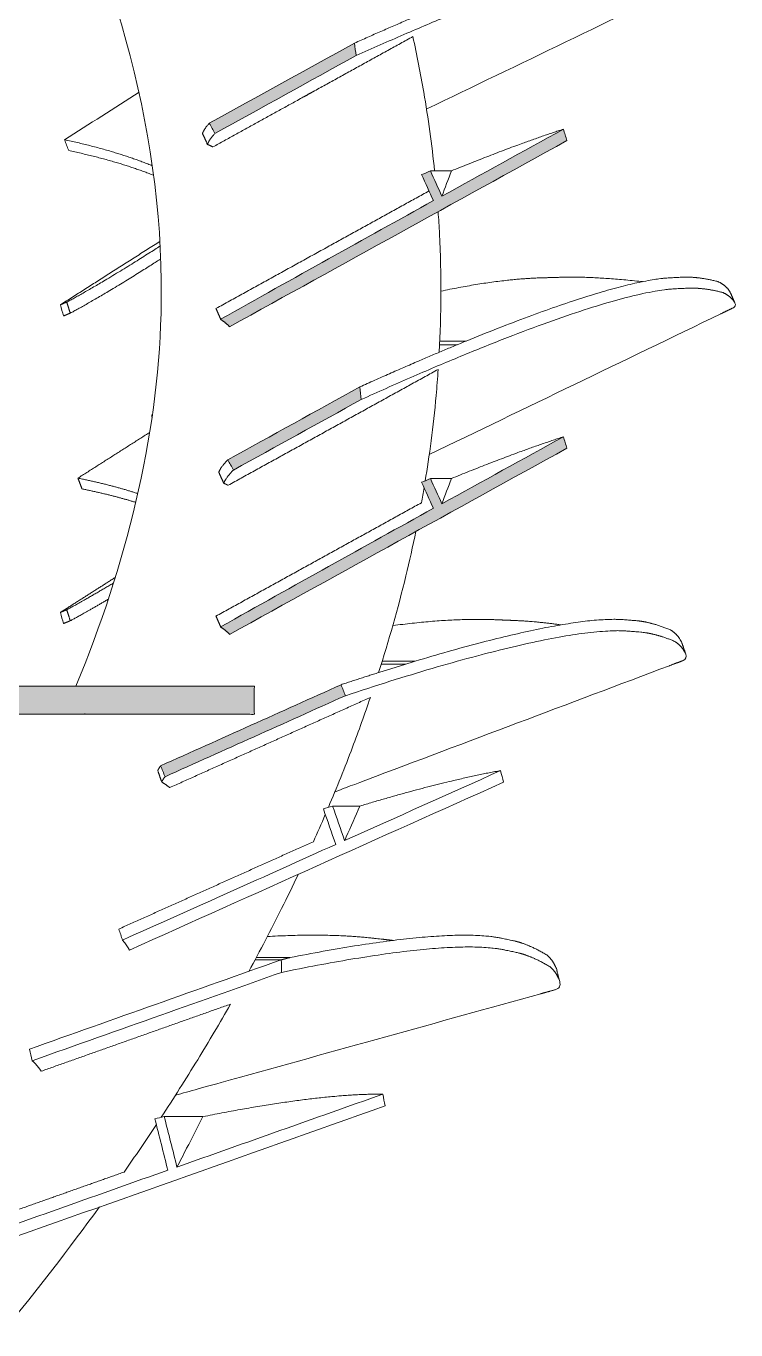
# Model space of a CAD drawing. Header units: metres. Extents: x -0.5 to 11.8, y -0.3 to 7.4.
# Drawn here: x 11.024 to 11.786, y 0.015 to 1.414 of the extents above; entities that cross this region are included whole.
import ezdxf

# ---------------------------------------------------------------- set-up
doc = ezdxf.new("R2010")
doc.units = ezdxf.units.M
doc.header["$MEASUREMENT"] = 0
doc.layers.add('ΣΧΕΔΙΑ', color=140, linetype='Continuous')

msp = doc.modelspace()

# ---------------------------------------------------------------- hatches: boundary and pattern name
at = {"layer": 'ΣΧΕΔΙΑ', "lineweight": 0}
h = msp.add_hatch(color=256, dxfattribs=at)
h.dxf.hatch_style = 1
edge = h.paths.add_edge_path()
edge.add_spline(control_points=[(11.37846680904634, 1.3822336770438), (11.3778806908397, 1.386688701727024), (11.37729457263305, 1.391143726410249), (11.37670845442641, 1.395598751093473)], knot_values=[1.351036650871181, 1.351036650871181, 1.351036650871181, 1.351036650871181, 2.351036650871181, 2.351036650871181, 2.351036650871181, 2.351036650871181], weights=[1, 1, 1, 1], degree=3, periodic=0)
edge.add_spline(control_points=[(11.37670845442641, 1.395598751093473), (11.32477623583312, 1.3669507562362), (11.27284489642492, 1.338302231164555), (11.22091355703106, 1.309653706100825)], knot_values=[1.173108524894443, 1.173108524894443, 1.173108524894443, 1.173108524894443, 1.351036650871181, 1.351036650871181, 1.351036650871181, 1.351036650871181], weights=[1, 1, 1, 1], degree=3, periodic=0)
edge.add_spline(control_points=[(11.22091355703106, 1.309653706100825), (11.2229066505618, 1.305974517247634), (11.22489974409255, 1.302295328394443), (11.2268928376233, 1.298616139541238)], knot_values=[0.1731085248944431, 0.1731085248944431, 0.1731085248944431, 0.1731085248944431, 1.173108524894443, 1.173108524894443, 1.173108524894443, 1.173108524894443], weights=[1, 1, 1, 1], degree=3, periodic=0)
edge.add_spline(control_points=[(11.2268928376233, 1.298616139541238), (11.27741749476418, 1.326488652042016), (11.32794215190536, 1.354361164542951), (11.37846680904632, 1.382233677043786)], knot_values=[0, 0, 0, 0, 0.173108524894443, 0.173108524894443, 0.173108524894443, 0.173108524894443], weights=[1, 1, 1, 1], degree=3, periodic=0)
h = msp.add_hatch(color=256, dxfattribs=at)
h.dxf.hatch_style = 1
edge = h.paths.add_edge_path()
edge.add_spline(control_points=[(11.47054550984386, 1.231369707712702), (11.46643579061804, 1.240411555073159), (11.46232607637677, 1.249453405046957), (11.45821636216472, 1.258495255036095)], knot_values=[0.00576110322543308, 0.00576110322543308, 0.00576110322543308, 0.00576110322543308, 0.03573315552466644, 0.03573315552466644, 0.03573315552466644, 0.03573315552466644], degree=3, periodic=0)
edge.add_spline(control_points=[(11.45821636216472, 1.258495255036095), (11.45505655341763, 1.257155265242169), (11.45189674467053, 1.255815275448242), (11.44873693592343, 1.254475285654316)], knot_values=[0, 0, 0, 0, 0.01029658563284063, 0.01029658563284063, 0.01029658563284063, 0.01029658563284063], degree=3, periodic=0)
edge.add_spline(control_points=[(11.44873693592343, 1.254475285654316), (11.45296288708795, 1.245177700829771), (11.45718883828342, 1.235880116021463), (11.46141479490015, 1.226582534055488)], knot_values=[0.004918368381946543, 0.004918368381946543, 0.004918368381946543, 0.004918368381946543, 0.03573315552466698, 0.03573315552466698, 0.03573315552466698, 0.03573315552466698], degree=3, periodic=0)
edge.add_spline(control_points=[(11.46141479490015, 1.226582534055488), (11.38687946891262, 1.185215275651757), (11.31224969915351, 1.144044525614845), (11.23309283090408, 1.099274949761778)], knot_values=[0.01407538201520431, 0.01407538201520431, 0.01407538201520431, 0.01407538201520431, 0.2697738347600219, 0.2697738347600219, 0.2697738347600219, 0.2697738347600219], degree=3, periodic=0)
edge.add_spline(control_points=[(11.23309283090408, 1.099274949761778), (11.23853929454115, 1.095670472670989), (11.24270653477719, 1.091328173358178)], knot_values=[3.022631635589621, 3.022631635589621, 3.022631635589621, 3.107950486791256, 3.107950486791256, 3.107950486791256], weights=[0.9974177304556873, 0.9965733178672359, 0.9965078341091123], degree=2, periodic=0)
edge.add_spline(control_points=[(11.24270653477718, 1.091328173358178), (11.36334637232527, 1.157881140253565), (11.48398620987339, 1.224434107148944), (11.60462604742007, 1.2909870740435)], knot_values=[0.2496799614352057, 0.2496799614352057, 0.2496799614352057, 0.2496799614352057, 0.66301930175491, 0.66301930175491, 0.66301930175491, 0.66301930175491], degree=3, periodic=0)
edge.add_spline(control_points=[(11.60462604742007, 1.2909870740435), (11.60339159726448, 1.295086454578616), (11.60215499111681, 1.299185188792109), (11.60090330951417, 1.303279364075408)], knot_values=[3.917707849129121e-06, 3.917707849129121e-06, 3.917707849129121e-06, 3.917707849129121e-06, 0.01285164698904951, 0.01285164698904951, 0.01285164698904951, 0.01285164698904951], degree=3, periodic=0)
edge.add_spline(control_points=[(11.60090330951417, 1.303279364075408), (11.55744819666081, 1.279312342772599), (11.51399660123263, 1.255341549617896), (11.47054550984386, 1.231369707712702)], knot_values=[0.2249463857290954, 0.2249463857290954, 0.2249463857290954, 0.2249463857290954, 0.3738213689448039, 0.3738213689448039, 0.3738213689448039, 0.3738213689448039], degree=3, periodic=0)
h = msp.add_hatch(color=256, dxfattribs=at)
h.dxf.hatch_style = 1
edge = h.paths.add_edge_path()
edge.add_spline(control_points=[(11.24687161433297, 0.9376377880212914), (11.29259335229924, 0.962860714511784), (11.33831509037751, 0.9880836410640654), (11.38403682845571, 1.013306567616311)], knot_values=[0, 0, 0, 0, 0.1566526738068449, 0.1566526738068449, 0.1566526738068449, 0.1566526738068449], weights=[1, 1, 1, 1], degree=3, periodic=0)
edge.add_spline(control_points=[(11.38403682845571, 1.013306567616311), (11.38349702862438, 1.017787186606675), (11.38295722879305, 1.022267805597032), (11.38241742896173, 1.026748424587389)], knot_values=[0.1566526738068449, 0.1566526738068449, 0.1566526738068449, 0.1566526738068449, 1.156652673806845, 1.156652673806845, 1.156652673806845, 1.156652673806845], weights=[1, 1, 1, 1], degree=3, periodic=0)
edge.add_spline(control_points=[(11.38241742896173, 1.026748424587389), (11.33519961489822, 1.000701058894826), (11.28798258575709, 0.9746532377029737), (11.2407655566538, 0.9486054165319899)], knot_values=[1.156652673806845, 1.156652673806845, 1.156652673806845, 1.156652673806845, 1.318428541808873, 1.318428541808873, 1.318428541808873, 1.318428541808873], weights=[1, 1, 1, 1], degree=3, periodic=0)
edge.add_spline(control_points=[(11.2407655566538, 0.9486054165319899), (11.24280090921351, 0.9449495403617476), (11.24483626177324, 0.9412936641915124), (11.24687161433296, 0.9376377880212772)], knot_values=[1.318428541808873, 1.318428541808873, 1.318428541808873, 1.318428541808873, 2.318428541808873, 2.318428541808873, 2.318428541808873, 2.318428541808873], weights=[1, 1, 1, 1], degree=3, periodic=0)
h = msp.add_hatch(color=256, dxfattribs=at)
h.dxf.hatch_style = 1
edge = h.paths.add_edge_path()
edge.add_spline(control_points=[(11.60462604742007, 0.9609870740435014), (11.60339159726445, 0.9650864545786106), (11.6021549911168, 0.9691851887920961), (11.60090330951418, 0.9732793640754025)], knot_values=[3.917707850275773e-06, 3.917707850275773e-06, 3.917707850275773e-06, 3.917707850275773e-06, 0.01285164698904721, 0.01285164698904721, 0.01285164698904721, 0.01285164698904721], degree=3, periodic=0)
edge.add_spline(control_points=[(11.60090330951418, 0.9732793640754025), (11.55744819666084, 0.9493123427726147), (11.51399660123266, 0.9253415496179116), (11.47054550984384, 0.9013697077126963)], knot_values=[0.2249463857290776, 0.2249463857290776, 0.2249463857290776, 0.2249463857290776, 0.3738213689447771, 0.3738213689447771, 0.3738213689447771, 0.3738213689447771], degree=3, periodic=0)
edge.add_spline(control_points=[(11.47054550984384, 0.9013697077126963), (11.46643579061805, 0.9104115550731535), (11.46232607637676, 0.9194534050469514), (11.45821636216472, 0.9284952550360899)], knot_values=[0.005761103225440269, 0.005761103225440269, 0.005761103225440269, 0.005761103225440269, 0.03573315552466667, 0.03573315552466667, 0.03573315552466667, 0.03573315552466667], degree=3, periodic=0)
edge.add_spline(control_points=[(11.45821636216472, 0.9284952550360899), (11.45505655341763, 0.9271552652421633), (11.45189674467053, 0.9258152754482367), (11.44873693592343, 0.9244752856543101)], knot_values=[0, 0, 0, 0, 0.01029658563284054, 0.01029658563284054, 0.01029658563284054, 0.01029658563284054], degree=3, periodic=0)
edge.add_spline(control_points=[(11.44873693592343, 0.9244752856543101), (11.45296288708795, 0.9151777008297728), (11.45718883828343, 0.9058801160214642), (11.46141479490015, 0.8965825340554829)], knot_values=[0.004918368381950519, 0.004918368381950519, 0.004918368381950519, 0.004918368381950519, 0.03573315552466894, 0.03573315552466894, 0.03573315552466894, 0.03573315552466894], degree=3, periodic=0)
edge.add_spline(control_points=[(11.46141479490015, 0.8965825340554829), (11.38687946891262, 0.8552152756517586), (11.31224969915352, 0.8140445256148396), (11.23309283090409, 0.7692749497617868)], knot_values=[0.01407538201518929, 0.01407538201518929, 0.01407538201518929, 0.01407538201518929, 0.2697738347600216, 0.2697738347600216, 0.2697738347600216, 0.2697738347600216], degree=3, periodic=0)
edge.add_spline(control_points=[(11.23309283090408, 0.7692749497617726), (11.23853929454111, 0.7656704726709833), (11.24270653477717, 0.76132817335818)], knot_values=[3.022631635589657, 3.022631635589657, 3.022631635589657, 3.107950486791275, 3.107950486791275, 3.107950486791275], weights=[0.9974177304556875, 0.9965733178672362, 0.9965078341091123], degree=2, periodic=0)
edge.add_spline(control_points=[(11.24270653477716, 0.76132817335818), (11.36334637232526, 0.8278811402535595), (11.48398620987338, 0.894434107148939), (11.60462604742007, 0.9609870740435014)], knot_values=[0.2496799614352055, 0.2496799614352055, 0.2496799614352055, 0.2496799614352055, 0.6630193017549194, 0.6630193017549194, 0.6630193017549194, 0.6630193017549194], degree=3, periodic=0)
h = msp.add_hatch(color=256, dxfattribs=at)
h.dxf.hatch_style = 1
edge = h.paths.add_edge_path()
edge.add_spline(control_points=[(11.26904531624788, 0.6756091252537573), (11.26904531624788, 0.6906091252537578), (11.26904531624788, 0.7056091252537584)], knot_values=[0.1037560211096162, 0.1037560211096162, 0.1037560211096162, 0.1337560211096162, 0.1337560211096162, 0.1337560211096162], degree=2, periodic=0)
edge.add_spline(control_points=[(11.26904531624788, 0.7056091252537584), (11.21716730569305, 0.7056091252537584), (11.16528929513822, 0.7056091252537584)], knot_values=[0, 0, 0, 0.1037560211096162, 0.1037560211096162, 0.1037560211096162], degree=2, periodic=0)
edge.add_spline(control_points=[(11.16528929513822, 0.7056091252537584), (11.12153043401014, 0.7056091252537513), (11.07777157288206, 0.7056091252537513)], knot_values=[1.178633121289483, 1.178633121289483, 1.178633121289483, 1.266150843545662, 1.266150843545662, 1.266150843545662], degree=2, periodic=0)
edge.add_spline(control_points=[(11.07777157288206, 0.7056091252537513), (11.007256793777, 0.7056091252537513), (10.93674201467194, 0.7056091252537584)], knot_values=[1.03760356307933, 1.03760356307933, 1.03760356307933, 1.178633121289484, 1.178633121289484, 1.178633121289484], degree=2, periodic=0)
edge.add_spline(control_points=[(10.93674201467194, 0.7056091252537584), (10.92924201467186, 0.7056091252537584), (10.92174201467179, 0.7056091252537584)], knot_values=[1.022603563079187, 1.022603563079187, 1.022603563079187, 1.03760356307933, 1.03760356307933, 1.03760356307933], degree=2, periodic=0)
edge.add_spline(control_points=[(10.92174201467179, 0.7056091252537584), (10.79385595457344, 0.7056091252537584), (10.6659698944751, 0.7056091252537584)], knot_values=[0.7668314428824439, 0.7668314428824439, 0.7668314428824439, 1.022603563079187, 1.022603563079187, 1.022603563079187], degree=2, periodic=0)
edge.add_spline(control_points=[(10.6659698944751, 0.7056091252537584), (10.6659698944751, 0.6906091252537578), (10.6659698944751, 0.6756091252537573)], knot_values=[0.736831442882444, 0.736831442882444, 0.736831442882444, 0.7668314428824439, 0.7668314428824439, 0.7668314428824439], degree=2, periodic=0)
edge.add_spline(control_points=[(10.66596989447509, 0.6756091252537573), (10.66600268967522, 0.6756091252537573), (10.66603514606174, 0.6756091252537644)], knot_values=[-2.176891262372062, -2.176891262372062, -2.176891262372062, -2.175518597762523, -2.175518597762523, -2.175518597762523], weights=[0.9638694354804681, 0.9640403150750858, 0.9642114593622592], degree=2, periodic=0)
edge.add_spline(control_points=[(10.6659698944751, 0.6756091252537573), (10.66771103754066, 0.6756091252537573), (10.66945218060623, 0.6756091252537573)], knot_values=[0.7333491567513117, 0.7333491567513117, 0.7333491567513117, 0.7368314428824441, 0.7368314428824441, 0.7368314428824441], degree=2, periodic=0)
edge.add_spline(control_points=[(10.66945218060623, 0.6756091252537573), (10.71929201909813, 0.6756091252537573), (10.76913185759003, 0.6756091252537573)], knot_values=[0.6336694797675093, 0.6336694797675093, 0.6336694797675093, 0.7333491567513118, 0.7333491567513118, 0.7333491567513118], degree=2, periodic=0)
edge.add_spline(control_points=[(10.76913185759003, 0.6756091252537573), (10.96721057636414, 0.6756091252537573), (11.16528929513824, 0.6756091252537573), (11.21716730569306, 0.6756091252537573), (11.26904531624788, 0.6756091252537573)], knot_values=[0.1337560211096162, 0.1337560211096162, 0.1337560211096162, 0.5299134586578897, 0.5299134586578897, 0.6336694797675091, 0.6336694797675091, 0.6336694797675091], degree=2, periodic=0)
h = msp.add_hatch(color=256, dxfattribs=at)
h.dxf.hatch_style = 1
edge = h.paths.add_edge_path()
edge.add_spline(control_points=[(11.17337584820041, 0.6085703388876382), (11.23689066356395, 0.6371018899760941), (11.30040547892752, 0.665633441064557), (11.36696652455477, 0.6955321508349499)], knot_values=[0, 0, 0, 0, 0.2088866453453126, 0.2088866453453126, 0.2088866453453126, 0.2088866453453126], weights=[1, 1, 1, 1], degree=3, periodic=0)
edge.add_spline(control_points=[(11.36696652455477, 0.6955321508349499), (11.3654123252202, 0.6994429090794583), (11.36385812588561, 0.7033536673239524), (11.36230392655103, 0.7072644255684466)], knot_values=[0.2088866453453126, 0.2088866453453126, 0.2088866453453126, 0.2088866453453126, 1.208886645345313, 1.208886645345313, 1.208886645345313, 1.208886645345313], weights=[1, 1, 1, 1], degree=3, periodic=0)
edge.add_spline(control_points=[(11.36230392655103, 0.7072644255684466), (11.29777300379096, 0.6782776692370973), (11.23324312699381, 0.6492901414291197), (11.16871325019665, 0.6203026136211349)], knot_values=[1.208886645345313, 1.208886645345313, 1.208886645345313, 1.208886645345313, 1.421111610678981, 1.421111610678981, 1.421111610678981, 1.421111610678981], weights=[1, 1, 1, 1], degree=3, periodic=0)
edge.add_spline(control_points=[(11.16871325019665, 0.6203026136211349), (11.17026744953125, 0.6163918553766408), (11.17182164886584, 0.6124810971321466), (11.17337584820042, 0.6085703388876524)], knot_values=[1.421111610678981, 1.421111610678981, 1.421111610678981, 1.421111610678981, 2.421111610678981, 2.421111610678981, 2.421111610678981, 2.421111610678981], weights=[1, 1, 1, 1], degree=3, periodic=0)

# ---------------------------------------------------------------- linework, layer by layer
for points, degree, knots in [([(11.07777157288143, 0.7056091252537584), (11.13146080362199, 0.8357142577981023), (11.21237508605888, 1.156400776329612), (11.12141673695177, 1.475523847591383), (11.03244367708742, 1.650143309588088)], 3, [4.06383112586437, 4.06383112586437, 4.06383112586437, 4.06383112586437, 4.475670749647875, 5.041514030450207, 5.041514030450207, 5.041514030450207, 5.041514030450207]), ([(11.43940148342422, 1.402597455326877), (11.4437117991671, 1.382799105402512), (11.45302541814544, 1.335017043235204), (11.45972015425803, 1.286759819733177), (11.46267907789455, 1.258495254805503)], 3, [7.982660709695881, 7.982660709695881, 7.982660709695881, 7.982660709695881, 8.043460606595644, 8.128701789559663, 8.128701789559663, 8.128701789559663, 8.128701789559663]), ([(11.37846680904632, 1.382233677043786), (11.32794215190536, 1.354361164542951), (11.27741749476418, 1.326488652042016), (11.2268928376233, 1.298616139541238), (11.22489974409255, 1.302295328394443), (11.2229066505618, 1.305974517247634), (11.22091355703106, 1.309653706100825), (11.27284489642492, 1.338302231164555), (11.32477623583312, 1.3669507562362), (11.37670845442641, 1.395598751093473), (11.37729457263305, 1.391143726410249), (11.3778806908397, 1.386688701727024), (11.37846680904634, 1.3822336770438)], 3, [0, 0, 0, 0, 0.173108524894443, 0.173108524894443, 0.173108524894443, 1.173108524894443, 1.173108524894443, 1.173108524894443, 1.351036650871181, 1.351036650871181, 1.351036650871181, 2.351036650871181, 2.351036650871181, 2.351036650871181, 2.351036650871181]), ([(11.22481061411253, 1.284215915977391), (11.27313232131245, 1.310873145619404), (11.32145402851237, 1.337530375261423), (11.32678003864037, 1.340468530456782), (11.33210604876837, 1.343406685652134)], 2, [0, 0, 0, 0.1114602872035464, 0.1114602872035464, 0.1237454205921485, 0.1237454205921485, 0.1237454205921485]), ([(11.46647883048134, 1.214890663868921), (11.46703627282241, 1.206868707605857), (11.47010699824401, 1.155425676176748), (11.46990988958391, 1.103828757742143), (11.46765680053943, 1.063972818526942)], 3, [8.172467452140797, 8.172467452140797, 8.172467452140797, 8.172467452140797, 8.196589019930098, 8.327053551845601, 8.327053551845601, 8.327053551845601, 8.327053551845601]), ([(11.46653445670433, 1.045565799235007), (11.46589638880461, 1.036241416470283), (11.46250763159787, 0.9937621538025709), (11.45694143735657, 0.9514835773015449), (11.45261165327446, 0.9261184489342043)], 3, [8.341931134717154, 8.341931134717154, 8.341931134717154, 8.341931134717154, 8.369972209140006, 8.469778110518039, 8.469778110518039, 8.469778110518039, 8.469778110518039]), ([(11.24687161433297, 0.9376377880212914), (11.29259335229924, 0.962860714511784), (11.33831509037751, 0.9880836410640654), (11.38403682845571, 1.013306567616311), (11.38349702862438, 1.017787186606675), (11.38295722879305, 1.022267805597032), (11.38241742896173, 1.026748424587389), (11.33519961489822, 1.000701058894826), (11.28798258575709, 0.9746532377029737), (11.2407655566538, 0.9486054165319899), (11.24280090921351, 0.9449495403617476), (11.24483626177324, 0.9412936641915124), (11.24687161433296, 0.9376377880212772)], 3, [0, 0, 0, 0, 0.1566526738068449, 0.1566526738068449, 0.1566526738068449, 1.156652673806845, 1.156652673806845, 1.156652673806845, 1.318428541808873, 1.318428541808873, 1.318428541808873, 2.318428541808873, 2.318428541808873, 2.318428541808873, 2.318428541808873]), ([(11.44254688911676, 0.8717690810839116), (11.43924713176804, 0.8557687296144394), (11.42779072547107, 0.8048046184339199), (11.41355548767825, 0.7545369009218277), (11.40260452404844, 0.7203649515432602)], 3, [8.517509410206298, 8.517509410206298, 8.517509410206298, 8.517509410206298, 8.566512635196046, 8.674166630063938, 8.674166630063938, 8.674166630063938, 8.674166630063938]), ([(11.22807713130392, 0.780859668332262), (11.28318627101024, 0.8112615390994193), (11.33829541071655, 0.8416634098665767), (11.33829541071655, 0.8416634098665696), (11.33829541071491, 0.8416634098656601)], 2, [0.0310098499472423, 0.0310098499472423, 0.0310098499472423, 0.1568874257947972, 0.1568874257947972, 0.1586936537244983, 0.1586936537244983, 0.1586936537244983]), ([(11.16528929513822, 0.7056091252537584), (11.21716730569305, 0.7056091252537584), (11.26904531624788, 0.7056091252537584), (11.26904531624788, 0.6906091252537578), (11.26904531624788, 0.6756091252537573), (11.21716730569306, 0.6756091252537573), (11.16528929513824, 0.6756091252537573), (10.91562959480667, 0.6756091252537573), (10.6659698944751, 0.6756091252537573), (10.6659698944751, 0.6906091252537578), (10.6659698944751, 0.7056091252537584), (10.91562959480666, 0.7056091252537584), (11.16528929513822, 0.7056091252537584)], 2, [0, 0, 0, 0.1037560211096162, 0.1037560211096162, 0.1337560211096162, 0.1337560211096162, 0.2375120422192356, 0.2375120422192356, 0.7368314428824441, 0.7368314428824441, 0.766831442882444, 0.766831442882444, 1.266150843545662, 1.266150843545662, 1.266150843545662]), ([(11.17337584820041, 0.6085703388876382), (11.23689066356395, 0.6371018899760941), (11.30040547892752, 0.665633441064557), (11.36696652455477, 0.6955321508349499), (11.3654123252202, 0.6994429090794583), (11.36385812588561, 0.7033536673239524), (11.36230392655103, 0.7072644255684466), (11.29777300379096, 0.6782776692370973), (11.23324312699381, 0.6492901414291197), (11.16871325019665, 0.6203026136211349), (11.17026744953125, 0.6163918553766408), (11.17182164886584, 0.6124810971321466), (11.17337584820042, 0.6085703388876524)], 3, [0, 0, 0, 0, 0.2088866453453126, 0.2088866453453126, 0.2088866453453126, 1.208886645345313, 1.208886645345313, 1.208886645345313, 1.421111610678981, 1.421111610678981, 1.421111610678981, 2.421111610678981, 2.421111610678981, 2.421111610678981, 2.421111610678981]), ([(11.3937836278654, 0.6936555487988585), (11.3876827621197, 0.6757124740525384), (11.37343211673376, 0.6360982544763729), (11.35772971181355, 0.5970421053382182), (11.34869073492987, 0.5757423266703157)], 3, [8.702295482923773, 8.702295482923773, 8.702295482923773, 8.702295482923773, 8.75915075559284, 8.828570689688265, 8.828570689688265, 8.828570689688265, 8.828570689688265]), ([(11.31646201858942, 0.5040370838200232), (11.31059338162112, 0.4916661531973645), (11.29350656335371, 0.4565996127317646), (11.2754224560594, 0.422033269991978), (11.26329295188769, 0.3998161248717338)], 3, [8.907191660826244, 8.907191660826244, 8.907191660826244, 8.907191660826244, 8.948266141637266, 9.024198731023782, 9.024198731023782, 9.024198731023782, 9.024198731023782]), ([(11.0309007479813, 0.3039812729077696), (11.02988206703126, 0.3081046100153984), (11.02886323812125, 0.3122279105824362), (11.02784426131095, 0.316351174589812), (11.11794541062584, 0.348291415707692), (11.20804655993942, 0.3802316568251172), (11.298147709253, 0.4121718979425353), (11.29826368332536, 0.4076852656717165), (11.29837965739771, 0.4031986334008835), (11.29849563147006, 0.3987120011300505), (11.2148059525619, 0.3690851856831401), (11.1257596948205, 0.3375620985024881), (11.0309007479813, 0.3039812729077696)], 3, [0, 0, 0, 0, 0.01274192208929898, 0.01274192208929898, 0.01274192208929898, 0.2995267712524934, 0.2995267712524934, 0.2995267712524934, 1.299526771252493, 1.299526771252493, 1.299526771252493, 1.58291073231649, 1.58291073231649, 1.58291073231649, 1.58291073231649]), ([(11.24363701777511, 0.36459867283547), (11.23221286056923, 0.3445680074630886), (11.20804628147064, 0.3037038386186381), (11.18262852203562, 0.2636173091889091), (11.16924663811666, 0.2432072414981405)], 3, [9.064528133403764, 9.064528133403764, 9.064528133403764, 9.064528133403764, 9.133702509253883, 9.206930961131706, 9.206930961131706, 9.206930961131706, 9.206930961131706])]:
    msp.add_open_spline(points, degree=degree, knots=knots, dxfattribs=at)
for points, weights, knots in [([(11.37846680904632, 1.382233677043793), (11.62169968132963, 1.491371598200089), (11.70296526578223, 1.495557047195582), (11.7094616126551, 1.495891630754862), (11.71595795952798, 1.496226214314149), (11.73289919354014, 1.497098744443065), (11.75426021327247, 1.491634884691592)], [0.9691651168570974, 0.9067975276395144, 1, 1, 1, 0.9703765480728925, 0.9489405088783456], [3.400840834519958, 3.400840834519958, 3.400840834519958, 3.799030591723751, 3.799030591723751, 3.856020894877937, 3.856020894877937, 3.948204940320386, 3.948204940320386, 3.948204940320386]), ([(11.46942454095082, 1.129492582832547), (11.53119785773654, 1.142492932179948), (11.57734924499603, 1.143787565607134), (11.58929119414086, 1.14412255979618), (11.60123314328573, 1.144457553985241), (11.63237546973214, 1.145331154958306), (11.68440154195034, 1.139869198597943)], [0.9554106478363544, 0.9692239191308376, 1, 1, 1, 0.9703765480728925, 0.9489405088783456], [3.66754566585636, 3.66754566585636, 3.66754566585636, 3.799030591723751, 3.799030591723751, 3.856020894877937, 3.856020894877937, 3.948204940320386, 3.948204940320386, 3.948204940320386]), ([(11.49661262639756, 1.075976215091984), (11.65517743231796, 1.140693332596364), (11.71516930806185, 1.143787165280294), (11.72166595157989, 1.144122202779997), (11.72816259509793, 1.144457240279706), (11.74510460270412, 1.145330954198712), (11.7664669974762, 1.139869198597943)], [0.948023538268141, 0.9294783702178694, 1, 1, 1, 0.9703765480728925, 0.9489405088783456], [3.497740401352496, 3.497740401352496, 3.497740401352496, 3.799030591723751, 3.799030591723751, 3.856020894877937, 3.856020894877937, 3.948204940320386, 3.948204940320386, 3.948204940320386]), ([(11.38403682845571, 1.013306567616311), (11.63685932484367, 1.127702976484002), (11.72047381637165, 1.132009402038328), (11.72697016324452, 1.132343985597608), (11.73346651011739, 1.132678569156887), (11.75040774412955, 1.13355109928581), (11.77176876386184, 1.128087239534338)], [0.972531959638043, 0.9043612400853105, 1, 1, 1, 0.9703765480728925, 0.9489405088783456], [3.390432261387531, 3.390432261387531, 3.390432261387531, 3.799030591723751, 3.799030591723751, 3.856020894877937, 3.856020894877937, 3.948204940320386, 3.948204940320386, 3.948204940320386]), ([(11.41806662875735, 0.7707759309212818), (11.4810968204403, 0.7789991001855795), (11.52744002395789, 0.7770648505674131), (11.53937509248731, 0.776566710603106), (11.55131016101677, 0.776068570638806), (11.57075055321784, 0.7752571772016452), (11.59821937792787, 0.771521465535038)], [0.9552842339186205, 0.9690826956138399, 1, 1, 1, 0.9812890180199494, 0.9658444296463256], [3.66694231536017, 3.66694231536017, 3.66694231536017, 3.799030591723751, 3.799030591723751, 3.856020894877937, 3.856020894877937, 3.914246857786178, 3.914246857786178, 3.914246857786178]), ([(11.44196560390322, 0.7325385328330611), (11.60533168912031, 0.7816642020711484), (11.66526005713828, 0.7770645422828366), (11.67174982327415, 0.7765664356712563), (11.67823958941003, 0.7760683290596759), (11.69516366211483, 0.7747693619886817), (11.71592659934546, 0.7660174231063763)], [0.948023538268141, 0.9294783702178694, 1, 1, 1, 0.9703765480728925, 0.9489405088783456], [3.497740401352496, 3.497740401352496, 3.497740401352496, 3.799030591723751, 3.799030591723751, 3.856020894877937, 3.856020894877937, 3.948204940320386, 3.948204940320386, 3.948204940320386]), ([(11.36696652455476, 0.6955321508349499), (11.59352755662935, 0.7706933680057161), (11.66955281212535, 0.7648526955409523), (11.6760422436313, 0.7643541422159856), (11.68253167513726, 0.763855588891019), (11.69945487519102, 0.7625554568766759), (11.72021626131109, 0.7538014473431431)], [0.9624631405621373, 0.9121951246550207, 1, 1, 1, 0.9703765480728925, 0.9489405088783456], [3.423901036579572, 3.423901036579572, 3.423901036579572, 3.799030591723751, 3.799030591723751, 3.856020894877937, 3.856020894877937, 3.948204940320386, 3.948204940320386, 3.948204940320386]), ([(11.28327181473944, 0.4372098122904475), (11.34863861471099, 0.4407647091368005), (11.395761708856, 0.4354966278764536), (11.40715413386982, 0.4342230226131605), (11.41854655888366, 0.4329494173498816)], [0.9546674163280842, 0.9683818081559499, 1, 1, 1], [3.663947907598057, 3.663947907598057, 3.663947907598057, 3.799030591723751, 3.799030591723751, 3.85378185024805, 3.85378185024805, 3.85378185024805]), ([(11.30753168971068, 0.4145426537833004), (11.47436207991881, 0.4477379950870599), (11.53358172005282, 0.435496413773329), (11.53999473658959, 0.4341707477742816), (11.54640775312635, 0.4328450817752412), (11.56313167751023, 0.4293879976091546), (11.58302263500493, 0.4174194014291785)], [0.948023538268141, 0.9294783702178694, 1, 1, 1, 0.9703765480728925, 0.9489405088783456], [3.497740401352496, 3.497740401352496, 3.497740401352496, 3.799030591723751, 3.799030591723751, 3.856020894877937, 3.856020894877937, 3.948204940320386, 3.948204940320386, 3.948204940320386]), ([(11.29849563147005, 0.3987120011300362), (11.47626922178231, 0.4354682060019783), (11.53683232647677, 0.4229440659434118), (11.54324497123174, 0.4216179638311957), (11.54965761598668, 0.4202918617189937), (11.5663805708345, 0.4168336402529178), (11.58626980500846, 0.4048630225569667)], [0.9488461050466017, 0.9279898333885592, 1, 1, 1, 0.9703765480728925, 0.9489405088783456], [3.491380912128225, 3.491380912128225, 3.491380912128225, 3.799030591723751, 3.799030591723751, 3.856020894877937, 3.856020894877937, 3.948204940320386, 3.948204940320386, 3.948204940320386])]:
    msp.add_rational_spline(points, weights, degree=2, knots=knots, dxfattribs=at)
for points, degree in [([(11.7523413910631, 1.468759713710831), (11.65304406801912, 1.420823143865753), (11.55374674497515, 1.372886574020683), (11.45444942193118, 1.324950004175619)], 3), ([(11.43940148342422, 1.402597455326877), (11.3857537660963, 1.373002070489505), (11.33210604876837, 1.343406685652134)], 2), ([(11.06565422971148, 1.291829264838519), (11.09235913841248, 1.308841008585958), (11.11906404711348, 1.325852752333397), (11.14576895581449, 1.342864496080836)], 3), ([(11.60090330951417, 1.303279364075408), (11.55744819666081, 1.279312342772599), (11.51399660123263, 1.255341549617896), (11.47054550984386, 1.231369707712702)], 3), ([(11.60090330951417, 1.303279364075408), (11.60215499111681, 1.299185188792109), (11.60339159726448, 1.295086454578616), (11.60462604742007, 1.2909870740435)], 3), ([(11.06565422971148, 1.291829264838519), (11.0671025996128, 1.287967959701966), (11.06855067657742, 1.284106508001365), (11.06999846040089, 1.280244909845749)], 3), ([(11.21361862397812, 1.298732615053567), (11.21626950717095, 1.292841635521761), (11.21892039036378, 1.286950655989962)], 2), ([(11.60462604742007, 1.2909870740435), (11.48398620987339, 1.224434107148944), (11.36334637232527, 1.157881140253565), (11.24270653477718, 1.091328173358178)], 3), ([(11.45821636216472, 1.258495255036095), (11.45505655341763, 1.257155265242169), (11.45189674467053, 1.255815275448242), (11.44873693592343, 1.254475285654316)], 3), ([(11.46141479490015, 1.226582534055488), (11.45718883828342, 1.235880116021463), (11.45296288708795, 1.245177700829771), (11.44873693592343, 1.254475285654316)], 3), ([(11.45821636216472, 1.258495255036095), (11.46944243245516, 1.258495254964913), (11.48066850274559, 1.258495254893731)], 2), ([(11.47054550984386, 1.231369707712702), (11.46643579061804, 1.240411555073159), (11.46232607637677, 1.249453405046957), (11.45821636216472, 1.258495255036095)], 3), ([(11.47054550984386, 1.231369707712702), (11.47391983758971, 1.240411555224888), (11.47729417016767, 1.249453405059313), (11.48066850274559, 1.258495254893731)], 3), ([(11.45667812450601, 1.237003749446671), (11.40161800996869, 1.206596371792003), (11.34622280390758, 1.176036687776531)], 2), ([(11.46141479490015, 1.226582534055488), (11.38687946891262, 1.185215275651757), (11.31224969915351, 1.144044525614845), (11.23309283090408, 1.099274949761778)], 3), ([(11.06105131227145, 1.114843597672454), (11.113525744504, 1.148270160913633), (11.16790006753843, 1.182906967264429)], 2), ([(11.3462228039094, 1.176036687777533), (11.28714996760666, 1.143448178054904), (11.22807713130392, 1.110859668332267)], 2), ([(11.77682422130529, 1.132586833172724), (11.77821734252797, 1.131094349333196), (11.77917860765494, 1.129749532826288), (11.77971245111197, 1.128563188257417)], 3), ([(11.77971245111202, 1.128563188257395), (11.78220325086029, 1.123027957442751), (11.78469405060857, 1.117492726628107)], 2), ([(11.78212598769093, 1.120804874109119), (11.78351910891362, 1.119312390269592), (11.7844803740406, 1.117967573762677), (11.78501421749763, 1.116781229193805)], 3), ([(11.06450229448783, 1.102882248757759), (11.06336246142883, 1.106863158993264), (11.06221111091546, 1.110851052552135), (11.06105131227145, 1.114843597672454)], 3), ([(11.0678824277026, 1.117705404772416), (11.06981780318122, 1.111814411228359), (11.07175317865985, 1.105923417684309)], 2), ([(11.23309283090408, 1.099274949761778), (11.230584981104, 1.105067309047023), (11.22807713130392, 1.110859668332267)], 2), ([(11.76984994165247, 1.10521206855357), (11.66492852676873, 1.054560423789795), (11.56000711188502, 1.003908779026027), (11.45695445979701, 0.9541592943158648)], 3), ([(11.78338293064632, 1.111745226268511), (11.77661643614938, 1.108478647411033), (11.76984994165245, 1.105212068553563)], 2), ([(11.78501421749763, 1.116781229193805), (11.78604261391793, 1.114495854161461), (11.78548484008529, 1.112798571618853), (11.78337259731512, 1.111766622729654)], 3), ([(11.46805826271925, 1.071956188309656), (11.47743675606143, 1.07195619339668), (11.48681524940358, 1.071956198483697)], 2), ([(11.47106456557017, 1.075976201234376), (11.46992761304025, 1.075976200922426), (11.46879066051033, 1.075976200610469)], 2), ([(11.47106456557017, 1.075976201234376), (11.48383859598388, 1.075976208163183), (11.49661262639756, 1.075976215091991)], 2), ([(11.46653445670433, 1.045565799235007), (11.41019469293267, 1.014485315786345), (11.35385492916101, 0.9834048323376834)], 2), ([(11.15910501866191, 0.996629451227129), (11.15960098097497, 0.9969453925348759), (11.16009694328804, 0.9972613338426157)], 2), ([(11.15910501866191, 0.996629451227129), (11.15927019037908, 0.9953795859030166), (11.15943536209625, 0.9941297205789112)], 2), ([(11.15910501866192, 0.996629451227129), (11.1594346804349, 0.9965192039311219), (11.15976434220788, 0.9964089566351078)], 2), ([(11.15784967817319, 0.9814780190598), (11.15769301575277, 0.9813782208921751), (11.15753635333235, 0.9812784227245572)], 2), ([(11.35385492916101, 0.9834048323376834), (11.29751516540842, 0.9523243488796211), (11.24117540165583, 0.9212438654215589)], 2), ([(11.15695491061746, 0.9779898996293142), (11.11845444373567, 0.9534640686535596), (11.07995397685388, 0.928938237677805)], 2), ([(11.60090330951418, 0.9732793640754025), (11.55744819666084, 0.9493123427726147), (11.51399660123266, 0.9253415496179116), (11.47054550984384, 0.9013697077126963)], 3), ([(11.60090330951418, 0.9732793640754025), (11.6021549911168, 0.9691851887920961), (11.60339159726445, 0.9650864545786106), (11.60462604742007, 0.9609870740435014)], 3), ([(11.60462604742007, 0.9609870740435014), (11.48398620987338, 0.894434107148939), (11.36334637232526, 0.8278811402535595), (11.24270653477716, 0.76132817335818)], 3), ([(11.08429256662479, 0.9173502892597298), (11.08212327173933, 0.9231442634687639), (11.07995397685388, 0.928938237677805)], 2), ([(11.23112717456749, 0.9351849698963122), (11.23377805776032, 0.9292939903645063), (11.23642894095315, 0.9234030108327076)], 2), ([(11.45821636216472, 0.9284952550360899), (11.45505655341763, 0.9271552652421633), (11.45189674467053, 0.9258152754482367), (11.44873693592343, 0.9244752856543101)], 3), ([(11.46141479490015, 0.8965825340554829), (11.45718883828343, 0.9058801160214642), (11.45296288708795, 0.9151777008297728), (11.44873693592343, 0.9244752856543101)], 3), ([(11.47054550984384, 0.9013697077126963), (11.46643579061805, 0.9104115550731535), (11.46232607637676, 0.9194534050469514), (11.45821636216472, 0.9284952550360899)], 3), ([(11.45821636216472, 0.9284952550360899), (11.46944243245516, 0.9284952549649148), (11.48066850274559, 0.9284952548937326)], 2), ([(11.47054550984384, 0.9013697077126963), (11.4739198375897, 0.9104115552248828), (11.47729417016767, 0.9194534050593077), (11.48066850274559, 0.9284952548937326)], 3), ([(11.45137018588879, 0.9186818291370074), (11.45045122337755, 0.9132712715556721), (11.44949890686728, 0.9078662571613734), (11.44851369012589, 0.9024671513990512)], 3), ([(11.46141479490015, 0.8965825340554829), (11.38687946891262, 0.8552152756517586), (11.31224969915352, 0.8140445256148396), (11.23309283090409, 0.7692749497617868)], 3), ([(11.33829541071491, 0.8416634098656601), (11.3934045504204, 0.8720652806323557), (11.44851369012589, 0.9024671513990512)], 2), ([(11.06105131227144, 0.7848435976724559), (11.090719990332, 0.803742743433169), (11.12038866839256, 0.8226418891938749)], 2), ([(11.06450229448776, 0.7728822487577318), (11.0633624614288, 0.7768631589932298), (11.06221111091542, 0.780851052552137), (11.06105131227144, 0.7848435976724559)], 3), ([(11.0678824277026, 0.7877054047724101), (11.06981780318122, 0.7818144112283605), (11.07175317865984, 0.7759234176843037)], 2), ([(11.22807713130392, 0.780859668332262), (11.230584981104, 0.7750673090470244), (11.23309283090408, 0.7692749497617797)], 2), ([(11.7255858880343, 0.7567510988136803), (11.7266996741649, 0.7551504617560312), (11.72748384445206, 0.7536936385389623), (11.72794215482926, 0.7523884754504238)], 3), ([(11.72794215482935, 0.7523884754504024), (11.72978177487892, 0.7471496584715709), (11.73223181679491, 0.7401724996871835)], 2), ([(11.72987554999995, 0.7445351230504542), (11.73098933613055, 0.742934485992798), (11.73177350641771, 0.741477662775722), (11.73223181679491, 0.7401724996871835)], 3), ([(11.71465119098129, 0.7276796079451415), (11.60606841869856, 0.6867646685354529), (11.49748564641581, 0.6458497291257501), (11.38890287413309, 0.6049347897160757)], 3), ([(11.40726827577008, 0.7293318582889086), (11.40644295482027, 0.7293318581752501), (11.40561763387047, 0.7293318580615917)], 2), ([(11.41641754219981, 0.7325385259194093), (11.41170152911074, 0.7325385252699448), (11.40698551602166, 0.7325385246204874)], 2), ([(11.40726827577008, 0.7293318582889086), (11.41932627204898, 0.7293318615519695), (11.43138426832784, 0.7293318648150233)], 2), ([(11.41641754219981, 0.7325385259194093), (11.42919157305153, 0.7325385293762352), (11.44196560390322, 0.7325385328330611)], 2), ([(11.72926614051065, 0.7331866489047769), (11.72195866574597, 0.7304331284249557), (11.71465119098129, 0.7276796079451345)], 2), ([(11.73223181679491, 0.7401724996871835), (11.73338535413711, 0.7368874892767963), (11.73247458171093, 0.7345632398413642), (11.72926614051065, 0.7331866489047769)], 3), ([(11.28611399507027, 0.6452891698495336), (11.33994881146783, 0.669472359324196), (11.3937836278654, 0.6936555487988585)], 2), ([(11.17844436229689, 0.5969227908828074), (11.23227917868358, 0.621105980366174), (11.28611399507027, 0.6452891698495336)], 2), ([(11.53665260486511, 0.6027570190098217), (11.40283568682477, 0.542690249415493), (11.26901876878456, 0.4826234798211928), (11.13520185060516, 0.4225567101644074)], 3), ([(11.16559069914766, 0.6151307459512196), (11.16773553013049, 0.6090227580696066), (11.16988036111331, 0.6029147701879864)], 2), ([(11.38890287413309, 0.6049347897160757), (11.37031881086589, 0.5979321519441925), (11.36318523627355, 0.5952441585720862), (11.35605166168121, 0.5925561651999942)], 3), ([(11.53348611059276, 0.6151711667729174), (11.47769551353439, 0.5901330757243315), (11.42190762224668, 0.5650914108794964), (11.36611976107746, 0.5400496655561682)], 3), ([(11.53348611059276, 0.6151711667729174), (11.53454972735301, 0.6110351836869725), (11.53560180003279, 0.6068962617902329), (11.53665260486511, 0.6027570190098217)], 3), ([(11.35311648765445, 0.5771881077685563), (11.34984745167223, 0.5761201973953547), (11.34657842203604, 0.5750522875377726), (11.34330939293629, 0.5739843760381262)], 3), ([(11.35659584923878, 0.5360155661470287), (11.35217141506787, 0.5486736947869844), (11.34774040030091, 0.5613290351083791), (11.34330939293629, 0.5739843760381262)], 3), ([(11.36611976107746, 0.5400496655561682), (11.36178533691107, 0.5524291471460288), (11.35745090911076, 0.564808627196598), (11.35311648765445, 0.5771881077685563)], 3), ([(11.35311648765445, 0.5771881077685563), (11.35508549877203, 0.5771881074984009), (11.35705450988962, 0.5771881072282454)], 2), ([(11.35705450988962, 0.5771881072282454), (11.36983058493503, 0.5771881071668261), (11.38260665998041, 0.5771881071054068)], 2), ([(11.36788629308543, 0.544030449173107), (11.37279307654156, 0.5550829997555127), (11.377699868261, 0.5661355534304633), (11.38260665998041, 0.5771881071054068)], 3), ([(11.34539540560779, 0.5680264612336856), (11.34121071228356, 0.5582900512511202), (11.33694155130654, 0.5485896608222589), (11.33259101604214, 0.5389255511575328)], 3), ([(11.35659584923878, 0.5360155661470287), (11.28146057721007, 0.502048557868342), (11.20624816226911, 0.4682877534420129), (11.1278043371411, 0.4334210586441074)], 3), ([(11.33259101604214, 0.5389255511575328), (11.28038693153158, 0.5154925595590001), (11.22818284702102, 0.4920595679604745)], 2), ([(11.36611976107746, 0.5400496655561682), (11.36670859092677, 0.5413766455581381), (11.36729744199079, 0.5427035473598565), (11.36788629308543, 0.544030449173107)], 3), ([(11.22818284702139, 0.4920595679615758), (11.17597876251065, 0.4686265763624888), (11.12377467799992, 0.445193584763409)], 2), ([(11.12788115941576, 0.4331965832826299), (11.12651255843701, 0.4371956611800769), (11.12514373127219, 0.4411946616932738), (11.12377467799992, 0.445193584763409)], 3), ([(11.27259964726149, 0.4121718980102287), (11.27136222365411, 0.4121718980098592), (11.27012480004673, 0.4121718980094826)], 2), ([(11.28198362771916, 0.4145426538509867), (11.27662089056087, 0.4145426538493737), (11.27125815340258, 0.4145426538477608)], 2), ([(11.27259964726149, 0.4121718980102287), (11.28537367825727, 0.4121718979763855), (11.298147709253, 0.4121718979425353)], 2), ([(11.28198362771916, 0.4145426538509867), (11.29475765871494, 0.4145426538171435), (11.30753168971068, 0.4145426537832932)], 2), ([(11.298147709253, 0.4121718979425353), (11.30025498896195, 0.4127042781729315), (11.3023622686709, 0.4132366584033349)], 2), ([(11.59182166506372, 0.4062437150049831), (11.59269486372672, 0.4045631150872282), (11.59331060556153, 0.4030208546545353), (11.59367213880778, 0.4016228531917321)], 3), ([(11.59367213880779, 0.401622853191725), (11.59456435351576, 0.3981727763874616), (11.59691930881131, 0.389066474319506)], 2), ([(11.59506883506725, 0.3936873361327571), (11.59594203373025, 0.3920067362150021), (11.59655777556505, 0.3904644757823093), (11.59691930881131, 0.389066474319506)], 3), ([(11.59214728881463, 0.3800915833206204), (11.58439239523421, 0.3779387509453045), (11.5766375016538, 0.3757859185699956)], 2), ([(11.59691930881132, 0.389066474319506), (11.59812788885709, 0.3843930544074752), (11.59649564327722, 0.3813317538212786), (11.5921439192276, 0.3801037116149715)], 3), ([(11.24363701777511, 0.36459867283547), (11.1928569691386, 0.3466221296228937), (11.14207692050208, 0.3286455864103246)], 2), ([(11.5766375016538, 0.3757859185700028), (11.46569915741805, 0.344988376778204), (11.35476081318229, 0.3141908349864124), (11.24382246894655, 0.283393293194635)], 3), ([(11.04051682323661, 0.2926924999740166), (11.0912968718693, 0.3106690431921564), (11.14207692050201, 0.3286455864102962)], 2), ([(11.24382246894655, 0.283393293194635), (11.21493161452977, 0.2753729166293226), (11.19983304059672, 0.2711814085903157), (11.18473446666368, 0.2669899005512946)], 3), ([(11.40705263236298, 0.2679899297957817), (11.33344121549799, 0.2419484169987527), (11.25983148149676, 0.215903956972987), (11.18622449163036, 0.1898495174124193)], 3), ([(11.40705263236298, 0.2679899297957817), (11.40792576701323, 0.2638106626659535), (11.40879162844672, 0.2596298878714123), (11.40965684283221, 0.2554489794216153)], 3), ([(11.40965684283221, 0.2554489794216153), (11.25909124543071, 0.2021761380510796), (11.10852564802939, 0.148903296680551), (10.95796005062809, 0.09563045531003667)], 3), ([(11.17255977207098, 0.2439875532015634), (11.1692070551037, 0.2431979209240254), (11.16585436406088, 0.2424082885703385), (11.16250167445553, 0.2416186501134447)], 3), ([(11.17635907404316, 0.1865924579309848), (11.17176021762039, 0.2049412206715076), (11.16713093329832, 0.2232799323920105), (11.16250167445553, 0.2416186501134447)], 3), ([(11.17255977207098, 0.2439875532015634), (11.18057521409628, 0.2439875532015634), (11.18859065612158, 0.2439875532015634)], 2), ([(11.18622449163036, 0.1898495174124193), (11.18167046729455, 0.2078958213647866), (11.17711510745698, 0.2259416844037361), (11.17255977207098, 0.2439875532015634)], 3), ([(11.18859065612158, 0.2439875532015634), (11.20136673116266, 0.2439875531600606), (11.21414280620372, 0.2439875531185578)], 2), ([(11.19659989464297, 0.2099812568076089), (11.20244752616892, 0.2213166873536849), (11.20829516618633, 0.2326521202361249), (11.21414280620372, 0.2439875531185578)], 3), ([(11.16408099278302, 0.2353620235896869), (11.15277337647728, 0.2182614163942205), (11.14124796026322, 0.2013044531457666), (11.12951639938721, 0.1844900511825713)], 3), ([(11.18622449163036, 0.1898495174124193), (11.18968179549582, 0.1965664167573209), (11.19314084468706, 0.2032738366764022), (11.19659989464297, 0.2099812568076089)], 3), ([(11.17635907404316, 0.1865924579309848), (11.10252413748182, 0.1602457632769259), (11.02863345737479, 0.1341018994192993), (10.95474277726779, 0.1079580355616869)], 3), ([(11.12951639938721, 0.1844900511825713), (11.08490149142632, 0.1687044869112597), (11.04028658346544, 0.1529189226399552)], 2), ([(10.95105676768605, 0.1213477941477237), (10.99567167557574, 0.1371333583938394), (11.04028658346543, 0.1529189226399552)], 2), ([(11.10297066839733, 0.1471824452899853), (11.07032168193138, 0.1021370067800689), (11.03622525601646, 0.05813078762295731), (11.00091292874788, 0.01514250074194479)], 3)]:
    msp.add_open_spline(points, degree=degree, dxfattribs=at)
for points, weights in [([(11.37670845442641, 1.395598751093473), (11.43100442364938, 1.419896225594947), (11.47910407580819, 1.439523860249238)], [0.9682012789982178, 0.9537967014788511, 0.9480235382681408]), ([(11.21361862397812, 1.298732615053567), (11.2152607800576, 1.303359328158159), (11.22091355703106, 1.309653706100818)], [1, 0.9268665915693851, 0.89025499440054]), ([(11.48066850274557, 1.258495254893738), (11.54906705086361, 1.286412293841082), (11.60090330951416, 1.303279364075415)], [0.948023951172533, 0.9399335924289266, 0.9487922077249438]), ([(11.15974758174758, 1.264049671714041), (11.11748363994874, 1.28109487037397), (11.06565422973426, 1.291829264833808)], [0.9993231509003886, 0.9949477006964779, 0.9973591249793051]), ([(11.21892039036378, 1.286950655989962), (11.22066280572065, 1.291859845844705), (11.2268928376233, 1.298616139541231)], [1, 0.9227464859237173, 0.886245744897704]), ([(11.22481061411251, 1.284215915977391), (11.22199588405244, 1.285661342113158), (11.21892039036378, 1.286950655989962)], [0.9986546638913364, 0.9992460781392049, 1]), ([(11.16123614457502, 1.25378497975457), (11.12004789288359, 1.269953459982105), (11.06999846042252, 1.280244909841301)], [0.9989426341789513, 0.9950186989679943, 0.9974043300334756]), ([(11.0678824277026, 1.117705404772416), (11.11332328897184, 1.141993828573703), (11.16817189521144, 1.177981255215677)], [1, 0.7071067811865162, 1]), ([(11.07175317865985, 1.105923417684309), (11.11719403992908, 1.13021184148559), (11.1678552662495, 1.163620573678472)], [1, 0.7071067811865162, 1]), ([(11.68440154195035, 1.139869198597949), (11.68503525473885, 1.139770783341753), (11.68566641839858, 1.139670380148616)], [0.9317091503071666, 0.9312900102459305, 0.930875387286451]), ([(11.76646699747621, 1.139869198597949), (11.77303437188794, 1.137037354486061), (11.77682422130529, 1.132586833172716)], [0.9317091503071666, 0.9197974612040932, 0.9115340526561757]), ([(11.77176876386186, 1.128087239534345), (11.77833613827357, 1.125255395422456), (11.78212598769093, 1.120804874109112)], [0.9317091503071666, 0.9197974612040932, 0.9115340526561757]), ([(11.06105131227145, 1.114843597672461), (11.0646028568428, 1.116359539009387), (11.0678824277026, 1.117705404772416)], [0.9986031644599755, 0.9992130542298863, 1]), ([(11.06450229448783, 1.102882248757759), (11.06867720527297, 1.104661512739305), (11.07175317865985, 1.105923417684309)], [0.9986755560871182, 0.9992593624357692, 1]), ([(11.24270653477719, 1.091328173358178), (11.23853929454115, 1.095670472670989), (11.23309283090408, 1.099274949761778)], [0.9965078341091123, 0.9965733178672359, 0.9974177304556873]), ([(11.38241742896174, 1.026748424587403), (11.44326159032696, 1.054205690827814), (11.49661262639757, 1.075976215091984)], [0.9714721191797011, 0.9544312593030114, 0.9480235382681408]), ([(11.48066850274557, 0.9284952548937326), (11.54906705086362, 0.9564122938410762), (11.60090330951418, 0.9732793640754025)], [0.948023951172533, 0.9399335924289266, 0.9487922077249438]), ([(11.23112717456749, 0.9351849698963122), (11.2331034897421, 0.9407531637066171), (11.24076555665381, 0.9486054165319899)], [1, 0.9132754341051319, 0.8779084951305567]), ([(11.23642894095315, 0.9234030108327076), (11.2385128708558, 0.9292744050991361), (11.24687161433298, 0.9376377880212914)], [1, 0.9089829039295453, 0.8745332614222525]), ([(11.14420984610669, 0.9123959822399357), (11.11421670428319, 0.9219955116722716), (11.08026158175146, 0.9288759788551957)], [0.9969944109714896, 0.9958018585956885, 0.9974994365718974]), ([(11.24117540165583, 0.9212438654215518), (11.2388852817317, 0.9223732593271023), (11.23642894095315, 0.9234030108327076)], [0.9988992237618435, 0.9993977649435374, 1]), ([(11.14215530206614, 0.9029093254601719), (11.11480710608959, 0.9112262151845627), (11.08429256662479, 0.9173502892597298)], [0.996746875613693, 0.995992785394485, 0.9975640267245243]), ([(11.0678824277026, 0.7877054047724101), (11.08914307946672, 0.7990693557609063), (11.11825723357149, 0.8165664924717575)], [1, 0.8376610738866952, 0.8552780172768313]), ([(11.07175317865984, 0.7759234176843037), (11.08892956536911, 0.7851043035239799), (11.11259409515851, 0.7991004297102505)], [1, 0.8646252995043272, 0.8543904681291028]), ([(11.06105131227143, 0.7848435976724559), (11.06460285684281, 0.7863595390093963), (11.0678824277026, 0.7877054047724101)], [0.9986031644599764, 0.9992130542298868, 1]), ([(11.0644702735259, 0.7729940744465509), (11.06867720527296, 0.7746615127393142), (11.07175317865984, 0.7759234176843037)], [0.998675556087119, 0.9992593624357696, 1]), ([(11.24270653477717, 0.76132817335818), (11.23853929454111, 0.7656704726709833), (11.23309283090408, 0.7692749497617726)], [0.9965078341091123, 0.9965733178672362, 0.9974177304556875]), ([(11.71592659934546, 0.7660174231063763), (11.72220837226731, 0.7620773909127224), (11.72558588803431, 0.7567510988136803)], [0.9317091503071666, 0.9197974612040932, 0.9115340526561757]), ([(11.7202162613111, 0.7538014473431502), (11.72649803423296, 0.7498614151494962), (11.72987554999995, 0.7445351230504542)], [0.9317091503071666, 0.9197974612040932, 0.9115340526561757]), ([(11.36230392654199, 0.707264425565441), (11.40411934583932, 0.7211609170121562), (11.44196560390323, 0.7325385328330611)], [0.9618487719948421, 0.9524262297684768, 0.9480235382681408]), ([(11.08621163543182, 0.6756463738462628), (11.08701381828918, 0.6759144911022688), (11.08781570149896, 0.6761819465648458)], [0.9768092319636462, 0.9765808898715794, 0.97635414486189]), ([(11.16559069914766, 0.6151307459512196), (11.16661124621617, 0.6175310761130035), (11.16871325019666, 0.6203026136211278)], [1, 0.9620187536179919, 0.9338880260194142]), ([(11.16988036111331, 0.6029147701879864), (11.17099039507844, 0.6055255738337237), (11.17337584820041, 0.6085703388876382)], [1, 0.9588254869365591, 0.9292274831066152]), ([(11.17844436229687, 0.5969227908828003), (11.1744986664249, 0.6000838877154919), (11.16988036111331, 0.6029147701879864)], [0.9980357232650123, 0.9988182108341881, 1]), ([(11.3826066599804, 0.5771881071054068), (11.47270699325158, 0.6042497965578377), (11.53348611059276, 0.6151711667729174)], [0.948023951172533, 0.9377053023375684, 0.9549577171534085]), ([(11.13520185060516, 0.4225567101644003), (11.13221639887899, 0.4281881211076239), (11.12788115941578, 0.433196583282637)], [0.9966938285578948, 0.9963069425649637, 0.996701681024206]), ([(11.3023622686709, 0.4132366584033349), (11.30501867244248, 0.4140428330086365), (11.30753168971069, 0.4145426537833004)], [0.9486146494666381, 0.948308573714776, 0.9480235382681408]), ([(11.58302263500493, 0.4174194014291857), (11.5889275153429, 0.4124034732055009), (11.59182166506373, 0.4062437150049831)], [0.9317091503071666, 0.9197974612040932, 0.9115340526561757]), ([(11.58626980500846, 0.4048630225569667), (11.59217468534643, 0.3998470943332819), (11.59506883506725, 0.3936873361327642)], [0.9317091503071666, 0.9197974612040932, 0.9115340526561757]), ([(11.04051682323662, 0.2926924999740166), (11.03641332973229, 0.2986069257482242), (11.03090074798131, 0.3039812729077696)], [0.9968224536376882, 0.9973278775147195, 0.9986312820223612]), ([(11.21414280620371, 0.2439875531185578), (11.34057738130043, 0.2691185331788049), (11.40705263236299, 0.2679899297957888)], [0.948023951172533, 0.9339016107345579, 0.9714234291623628])]:
    msp.add_rational_spline(points, weights, degree=2, dxfattribs=at)

doc.saveas('drawing.dxf')
